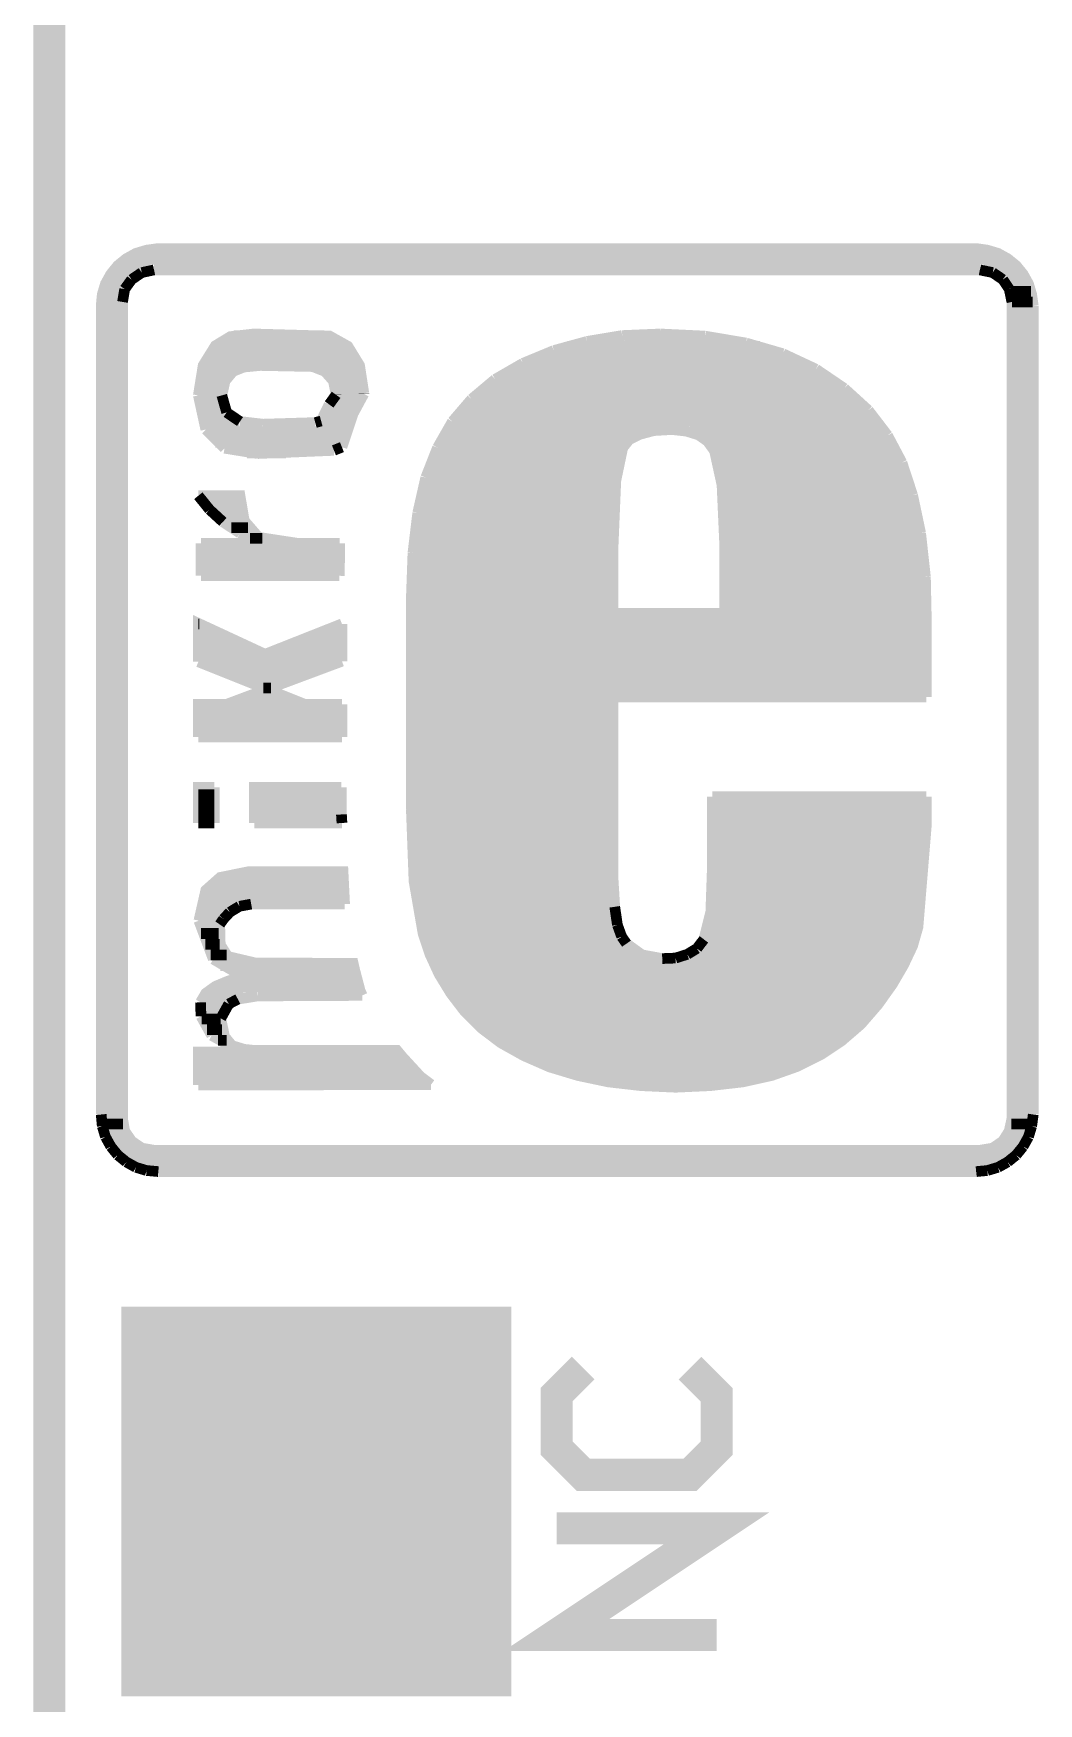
# Model space of a CAD drawing. Extents: x -1.3 to 24.2, y -3.9 to 53.4.
# Drawn here: x -1.35 to 3.44, y 16.82 to 24.77 of the extents above; entities that cross this region are included whole.
import ezdxf

# ---------------------------------------------------------------- set-up
doc = ezdxf.new("R2010")
doc.units = 0
doc.layers.get('0').update_dxf_attribs({"linetype": 'CONTINUOUS'})
for name, color, linetype in [('WIFI_BLE_CLICK_V102_GKO', 5, 'CONTINUOUS'), ('WIFI_BLE_CLICK_V102_GTO', 14, 'CONTINUOUS'), ('WIFI_BLE_CLICK_V102_GTS', 12, 'CONTINUOUS')]:
    doc.layers.add(name, color=color, linetype=linetype)

# ---------------------------------------------------------------- blocks, each defined once
blk = doc.blocks.new('SQUARE_39')
blk.add_solid([(0.9271, 0.9271), (0.9271, -0.9271), (-0.9271, 0.9271), (-0.9271, -0.9271)])

msp = doc.modelspace()

# ---------------------------------------------------------------- linework, layer by layer
at = {"layer": 'WIFI_BLE_CLICK_V102_GKO', "const_width": 0.1524}
msp.add_lwpolyline([(-1.27, -3.81), (-1.27, 51.054)], dxfattribs=at)
at = {"layer": 'WIFI_BLE_CLICK_V102_GTO'}
for points, const_width in [([(-1.02362, 19.6215), (-1.02362, 23.4696), (-1.01854, 23.52294), (-1.0033, 23.57374), (-0.9779, 23.61946), (-0.94488, 23.6601), (-0.90424, 23.69312), (-0.85852, 23.71852), (-0.80772, 23.73376), (-0.75184, 23.74138)], 0.0508), ([(-0.76454, 23.74138), (3.1496, 23.74138)], 0.0508), ([(-0.75184, 23.74138), (3.13944, 23.74138), (3.19278, 23.73376), (3.24358, 23.71852), (3.2893, 23.69312), (3.32994, 23.6601), (3.36296, 23.61946), (3.38836, 23.57374), (3.4036, 23.52294), (3.41122, 23.4696)], 0.0508), ([(-0.90932, 23.69058), (3.29692, 23.69058)], 0.0508), ([(-0.99568, 23.58898), (-0.88646, 23.58898)], 0.0508), ([(-0.96266, 23.63978), (-0.78994, 23.63978)], 0.0508), ([(-0.91186, 23.54834), (-0.87884, 23.59406)], 0.0508), ([(-0.87884, 23.59406), (-0.83058, 23.62708)], 0.0508), ([(-0.83058, 23.62708), (-0.77216, 23.63978)], 0.0508), ([(-0.77216, 23.63978), (3.15722, 23.63978)], 0.0508), ([(3.15722, 23.63978), (3.21818, 23.62708)], 0.0508), ([(3.17754, 23.63978), (3.35026, 23.63978)], 0.0508), ([(3.21818, 23.62708), (3.26644, 23.59406)], 0.0508), ([(3.26644, 23.59406), (3.29692, 23.54834)], 0.0508), ([(3.27152, 23.58898), (3.38328, 23.58898)], 0.0508), ([(-1.016, 23.53818), (-0.9144, 23.53818)], 0.0508), ([(-0.92202, 23.48738), (-0.91186, 23.54834)], 0.0508), ([(3.29692, 23.54834), (3.30962, 23.48738)], 0.0508), ([(3.302, 23.53818), (3.40106, 23.53818)], 0.0508), ([(-1.02362, 23.48738), (-0.92202, 23.48738)], 0.0508), ([(-1.02362, 23.43658), (-0.92202, 23.43658)], 0.0508), ([(-0.92202, 19.60118), (-0.91186, 19.54276), (-0.87884, 19.4945), (-0.83058, 19.46148), (-0.77216, 19.45132), (3.15722, 19.45132), (3.21818, 19.46148), (3.26644, 19.4945), (3.29692, 19.54276), (3.30962, 19.60118), (3.30962, 23.48738)], 0.0508), ([(-0.92202, 19.60118), (-0.92202, 23.48738)], 0.0508), ([(3.30962, 23.48738), (3.40868, 23.48738)], 0.0508), ([(3.30962, 23.43658), (3.41122, 23.43658)], 0.0508), ([(3.41122, 19.6215), (3.41122, 23.4696)], 0.0508), ([(-1.02362, 23.38578), (-0.92202, 23.38578)], 0.0508), ([(3.30962, 23.38578), (3.41122, 23.38578)], 0.0508), ([(-1.02362, 23.33498), (-0.92202, 23.33498)], 0.0508), ([(-1.02362, 23.28418), (-0.92202, 23.28418)], 0.0508), ([(-0.56134, 23.04288), (-0.53848, 23.18512), (-0.48006, 23.2791), (-0.40894, 23.32228), (-0.29718, 23.33498), (0.0635, 23.32482), (0.14986, 23.27656), (0.20574, 23.18512), (0.22606, 23.05304)], 0.0508), ([(-0.48514, 23.27656), (0.14986, 23.27656)], 0.0508), ([(-0.3937, 23.32736), (0.0381, 23.32736)], 0.0508), ([(1.1303, 23.25624), (1.28778, 23.29942)], 0.0508), ([(1.1938, 23.27656), (2.11074, 23.27656)], 0.0508), ([(1.28778, 23.29942), (1.45542, 23.32736)], 0.0508), ([(1.45542, 23.32736), (1.63576, 23.33498)], 0.0508), ([(1.46558, 23.32736), (1.82118, 23.32736)], 0.0508), ([(1.63576, 23.33498), (1.84912, 23.32482)], 0.0508), ([(1.84912, 23.32482), (2.0447, 23.2918)], 0.0508), ([(2.0447, 23.2918), (2.21996, 23.241)], 0.0508), ([(3.30962, 23.33498), (3.41122, 23.33498)], 0.0508), ([(3.30962, 23.28418), (3.41122, 23.28418)], 0.0508), ([(-1.02362, 23.23338), (-0.92202, 23.23338)], 0.0508), ([(-1.02362, 23.18258), (-0.92202, 23.18258)], 0.0508), ([(-0.5207, 23.22576), (0.18796, 23.22576)], 0.0508), ([(-0.44958, 23.04288), (-0.43434, 23.11146), (-0.39624, 23.15718), (-0.34544, 23.1775), (-0.2667, 23.18512), (-0.01778, 23.18004), (0.04064, 23.15718), (0.08128, 23.11146), (0.09398, 23.04796)], 0.0508), ([(0.8509, 23.11908), (0.98298, 23.19528)], 0.0508), ([(0.98298, 23.19528), (1.1303, 23.25624)], 0.0508), ([(1.04902, 23.22576), (2.25806, 23.22576)], 0.0508), ([(2.21996, 23.241), (2.37744, 23.16734)], 0.0508), ([(3.30962, 23.23338), (3.41122, 23.23338)], 0.0508), ([(3.30962, 23.18258), (3.41122, 23.18258)], 0.0508), ([(-1.02362, 23.13178), (-0.92202, 23.13178)], 0.0508), ([(-0.55372, 23.12416), (-0.42672, 23.12416)], 0.0508), ([(-0.54356, 23.17496), (-0.36068, 23.17496)], 0.0508), ([(0.00254, 23.17496), (0.21082, 23.17496)], 0.0508), ([(0.07366, 23.12416), (0.22098, 23.12416)], 0.0508), ([(0.73914, 23.0251), (0.8509, 23.11908)], 0.0508), ([(0.86106, 23.12416), (2.44602, 23.12416)], 0.0508), ([(0.94234, 23.17496), (2.3622, 23.17496)], 0.0508), ([(2.37744, 23.16734), (2.51206, 23.0759)], 0.0508), ([(3.30962, 23.13178), (3.41122, 23.13178)], 0.0508), ([(-1.02362, 23.08098), (-0.92202, 23.08098)], 0.0508), ([(-1.02362, 23.03018), (-0.92202, 23.03018)], 0.0508), ([(-0.56134, 23.04288), (-0.52578, 22.88032)], 0.0508), ([(-0.5588, 23.07336), (-0.44704, 23.07336)], 0.0508), ([(-0.5588, 23.02256), (-0.44958, 23.02256)], 0.0508), ([(-0.44958, 23.04288), (-0.42672, 22.9616)], 0.0508), ([(0.06096, 22.9997), (0.09398, 23.04542)], 0.0508), ([(0.0762, 23.02256), (0.20828, 23.02256)], 0.0508), ([(0.09398, 23.07336), (0.22606, 23.07336)], 0.0508), ([(0.09398, 23.04542), (0.09398, 23.04796)], 0.0508), ([(0.17526, 22.95652), (0.22606, 23.0505)], 0.0508), ([(0.22606, 23.0505), (0.22606, 23.05304)], 0.0508), ([(0.6477, 22.91842), (0.73914, 23.0251)], 0.0508), ([(0.7366, 23.02256), (2.57556, 23.02256)], 0.0508), ([(0.79248, 23.07336), (2.5146, 23.07336)], 0.0508), ([(2.51206, 23.0759), (2.62636, 22.97176)], 0.0508), ([(3.30962, 23.08098), (3.41122, 23.08098)], 0.0508), ([(3.30962, 23.03018), (3.41122, 23.03018)], 0.0508), ([(-1.02362, 22.97938), (-0.92202, 22.97938)], 0.0508), ([(-0.55626, 22.97176), (-0.4318, 22.97176)], 0.0508), ([(-0.42672, 22.9616), (-0.36322, 22.91842)], 0.0508), ([(0.02286, 22.92096), (0.06096, 22.9997)], 0.0508), ([(0.04572, 22.97176), (0.18288, 22.97176)], 0.0508), ([(0.12192, 22.7965), (0.17526, 22.95652)], 0.0508), ([(0.69088, 22.97176), (2.62382, 22.97176)], 0.0508), ([(2.62636, 22.97176), (2.7178, 22.85238)], 0.0508), ([(3.30962, 22.97938), (3.41122, 22.97938)], 0.0508), ([(-1.02362, 22.92858), (-0.92202, 22.92858)], 0.0508), ([(-1.02362, 22.87778), (-0.92202, 22.87778)], 0.0508), ([(-0.54356, 22.92096), (-0.3683, 22.92096)], 0.0508), ([(-0.52578, 22.88032), (-0.43688, 22.79142)], 0.0508), ([(-0.5207, 22.87016), (0.14224, 22.87016)], 0.0508), ([(-0.36322, 22.91842), (-0.254, 22.90572)], 0.0508), ([(-0.254, 22.90572), (-0.00508, 22.91334)], 0.0508), ([(-0.00508, 22.91334), (0.02286, 22.92096)], 0.0508), ([(0.02286, 22.92096), (0.16256, 22.92096)], 0.0508), ([(0.57658, 22.79396), (0.6477, 22.91842)], 0.0508), ([(0.61722, 22.87016), (1.57988, 22.87016)], 0.0508), ([(0.65024, 22.92096), (2.66954, 22.92096)], 0.0508), ([(1.41224, 22.00656), (1.41224, 22.33168), (1.42494, 22.63648), (1.45796, 22.79396), (1.48844, 22.83206), (1.53924, 22.85746), (1.60528, 22.87524), (1.69164, 22.88032), (1.76022, 22.8727), (1.81864, 22.85492), (1.86182, 22.82444), (1.89484, 22.77872), (1.9304, 22.61616), (1.9431, 22.33168)], 0.0508), ([(1.778, 22.87016), (2.7051, 22.87016)], 0.0508), ([(3.30962, 22.92858), (3.41122, 22.92858)], 0.0508), ([(3.30962, 22.87778), (3.41122, 22.87778)], 0.0508), ([(-1.02362, 22.82698), (-0.92202, 22.82698)], 0.0508), ([(-0.48006, 22.81936), (0.127, 22.81936)], 0.0508), ([(-0.43688, 22.79142), (-0.2794, 22.76602)], 0.0508), ([(-0.2794, 22.76602), (0.08382, 22.78126)], 0.0508), ([(0.08382, 22.78126), (0.12192, 22.7965)], 0.0508), ([(0.5207, 22.65172), (0.57658, 22.79396)], 0.0508), ([(0.58928, 22.81936), (1.47574, 22.81936)], 0.0508), ([(1.8669, 22.81936), (2.73812, 22.81936)], 0.0508), ([(2.7178, 22.85238), (2.78638, 22.72284)], 0.0508), ([(3.30962, 22.82698), (3.41122, 22.82698)], 0.0508), ([(-1.02362, 22.77618), (-0.92202, 22.77618)], 0.0508), ([(-1.02362, 22.72538), (-0.92202, 22.72538)], 0.0508), ([(-0.3302, 22.76856), (-0.14478, 22.76856)], 0.0508), ([(0.54356, 22.71776), (1.4351, 22.71776)], 0.0508), ([(0.56388, 22.76856), (1.4478, 22.76856)], 0.0508), ([(1.89738, 22.76856), (2.76606, 22.76856)], 0.0508), ([(1.91516, 22.71776), (2.78892, 22.71776)], 0.0508), ([(2.78638, 22.72284), (2.83718, 22.5679)], 0.0508), ([(3.30962, 22.77618), (3.41122, 22.77618)], 0.0508), ([(3.30962, 22.72538), (3.41122, 22.72538)], 0.0508), ([(-1.02362, 22.67458), (-0.92202, 22.67458)], 0.0508), ([(-1.02362, 22.62378), (-0.92202, 22.62378)], 0.0508), ([(0.4826, 22.48408), (0.5207, 22.65172)], 0.0508), ([(0.52578, 22.66696), (1.42748, 22.66696)], 0.0508), ([(1.92532, 22.66696), (2.8067, 22.66696)], 0.0508), ([(3.30962, 22.67458), (3.41122, 22.67458)], 0.0508), ([(3.30962, 22.62378), (3.41122, 22.62378)], 0.0508), ([(-1.02362, 22.57298), (-0.92202, 22.57298)], 0.0508), ([(-0.56134, 22.56536), (-0.508, 22.49932)], 0.0508), ([(-0.56134, 22.56536), (-0.36322, 22.56536), (-0.3429, 22.44598), (-0.27432, 22.36724), (-0.09144, 22.3393)], 0.0508), ([(0.49784, 22.56536), (1.41732, 22.56536)], 0.0508), ([(0.51054, 22.61616), (1.4224, 22.61616)], 0.0508), ([(1.9304, 22.61616), (2.82448, 22.61616)], 0.0508), ([(1.93548, 22.56536), (2.83972, 22.56536)], 0.0508), ([(2.83718, 22.5679), (2.87528, 22.38756)], 0.0508), ([(3.30962, 22.57298), (3.41122, 22.57298)], 0.0508), ([(-1.02362, 22.52218), (-0.92202, 22.52218)], 0.0508), ([(-1.02362, 22.47138), (-0.92202, 22.47138)], 0.0508), ([(-0.5207, 22.51456), (-0.35814, 22.51456)], 0.0508), ([(-0.508, 22.49932), (-0.4445, 22.4409)], 0.0508), ([(-0.4699, 22.46376), (-0.35052, 22.46376)], 0.0508), ([(0.45974, 22.29358), (0.4826, 22.48408)], 0.0508), ([(0.48006, 22.46376), (1.41478, 22.46376)], 0.0508), ([(0.48768, 22.51456), (1.41478, 22.51456)], 0.0508), ([(1.93802, 22.51456), (2.85242, 22.51456)], 0.0508), ([(1.94056, 22.46376), (2.86258, 22.46376)], 0.0508), ([(3.30962, 22.52218), (3.41122, 22.52218)], 0.0508), ([(3.30962, 22.47138), (3.41122, 22.47138)], 0.0508), ([(-1.02362, 22.42058), (-0.92202, 22.42058)], 0.0508), ([(-0.4445, 22.4409), (-0.36322, 22.38756)], 0.0508), ([(-0.40386, 22.41296), (-0.32512, 22.41296)], 0.0508), ([(-0.36322, 22.38756), (-0.2667, 22.3393)], 0.0508), ([(0.47244, 22.41296), (1.41224, 22.41296)], 0.0508), ([(1.9431, 22.41296), (2.8702, 22.41296)], 0.0508), ([(2.87528, 22.38756), (2.89814, 22.17928)], 0.0508), ([(3.30962, 22.42058), (3.41122, 22.42058)], 0.0508), ([(-1.02362, 22.36978), (-0.92202, 22.36978)], 0.0508), ([(-1.02362, 22.31898), (-0.92202, 22.31898)], 0.0508), ([(-0.54864, 22.3393), (-0.54864, 22.18436)], 0.0508), ([(-0.54864, 22.3393), (-0.2667, 22.3393)], 0.0508), ([(-0.54864, 22.31136), (0.10922, 22.31136)], 0.0508), ([(-0.31496, 22.36216), (-0.25654, 22.36216)], 0.0508), ([(-0.09144, 22.3393), (0.11176, 22.3393)], 0.0508), ([(0.10922, 22.18436), (0.11176, 22.3393)], 0.0508), ([(0.45974, 22.31136), (1.41224, 22.31136)], 0.0508), ([(0.46482, 22.36216), (1.41224, 22.36216)], 0.0508), ([(1.9431, 22.36216), (2.87782, 22.36216)], 0.0508), ([(1.9431, 22.00656), (1.9431, 22.33168)], 0.0508), ([(1.9431, 22.31136), (2.88544, 22.31136)], 0.0508), ([(3.30962, 22.36978), (3.41122, 22.36978)], 0.0508), ([(3.30962, 22.31898), (3.41122, 22.31898)], 0.0508), ([(-1.02362, 22.26818), (-0.92202, 22.26818)], 0.0508), ([(-0.54864, 22.26056), (0.10668, 22.26056)], 0.0508), ([(0.45212, 22.08022), (0.45974, 22.29358)], 0.0508), ([(0.4572, 22.26056), (1.41224, 22.26056)], 0.0508), ([(1.9431, 22.26056), (2.89052, 22.26056)], 0.0508), ([(3.30962, 22.26818), (3.41122, 22.26818)], 0.0508), ([(-1.02362, 22.21738), (-0.92202, 22.21738)], 0.0508), ([(-1.02362, 22.16658), (-0.92202, 22.16658)], 0.0508), ([(-0.54864, 22.20976), (0.10668, 22.20976)], 0.0508), ([(-0.54864, 22.18436), (0.10922, 22.18436)], 0.0508), ([(0.45212, 22.15896), (1.41224, 22.15896)], 0.0508), ([(0.45466, 22.20976), (1.41224, 22.20976)], 0.0508), ([(1.9431, 22.20976), (2.8956, 22.20976)], 0.0508), ([(1.9431, 22.15896), (2.89814, 22.15896)], 0.0508), ([(2.89814, 22.17928), (2.90322, 21.94052)], 0.0508), ([(3.30962, 22.21738), (3.41122, 22.21738)], 0.0508), ([(3.30962, 22.16658), (3.41122, 22.16658)], 0.0508), ([(-1.02362, 22.11578), (-0.92202, 22.11578)], 0.0508), ([(0.45212, 22.10816), (1.41224, 22.10816)], 0.0508), ([(0.45212, 21.07184), (0.45212, 22.08022)], 0.0508), ([(1.9431, 22.10816), (2.90068, 22.10816)], 0.0508), ([(3.30962, 22.11578), (3.41122, 22.11578)], 0.0508), ([(-1.02362, 22.06498), (-0.92202, 22.06498)], 0.0508), ([(-1.02362, 22.01418), (-0.92202, 22.01418)], 0.0508), ([(0.45212, 22.05736), (1.41224, 22.05736)], 0.0508), ([(0.45212, 22.00656), (1.41224, 22.00656)], 0.0508), ([(1.41224, 22.00656), (1.9431, 22.00656)], 0.0508), ([(1.9431, 22.05736), (2.90322, 22.05736)], 0.0508), ([(1.9431, 22.00656), (2.90322, 22.00656)], 0.0508), ([(3.30962, 22.06498), (3.41122, 22.06498)], 0.0508), ([(3.30962, 22.01418), (3.41122, 22.01418)], 0.0508), ([(-1.02362, 21.96338), (-0.92202, 21.96338)], 0.0508), ([(-1.02362, 21.91258), (-0.92202, 21.91258)], 0.0508), ([(-0.56134, 21.77542), (-0.56134, 21.9583), (-0.24384, 21.81098), (0.12192, 21.95576)], 0.0508), ([(-0.56134, 21.95576), (-0.55626, 21.95576)], 0.0508), ([(0.12192, 21.77796), (0.12192, 21.95576)], 0.0508), ([(0.45212, 21.95576), (2.90322, 21.95576)], 0.0508), ([(2.90322, 21.60778), (2.90322, 21.94052)], 0.0508), ([(3.30962, 21.96338), (3.41122, 21.96338)], 0.0508), ([(3.30962, 21.91258), (3.41122, 21.91258)], 0.0508), ([(-1.02362, 21.86178), (-0.92202, 21.86178)], 0.0508), ([(-0.56134, 21.90496), (-0.44704, 21.90496)], 0.0508), ([(-0.56134, 21.85416), (-0.33528, 21.85416)], 0.0508), ([(-0.13716, 21.85416), (0.12192, 21.85416)], 0.0508), ([(-0.00762, 21.90496), (0.12192, 21.90496)], 0.0508), ([(0.45212, 21.90496), (2.90322, 21.90496)], 0.0508), ([(0.45212, 21.85416), (2.90322, 21.85416)], 0.0508), ([(3.30962, 21.86178), (3.41122, 21.86178)], 0.0508), ([(-1.02362, 21.81098), (-0.92202, 21.81098)], 0.0508), ([(-1.02362, 21.76018), (-0.92202, 21.76018)], 0.0508), ([(-0.56134, 21.80336), (0.12192, 21.80336)], 0.0508), ([(-0.56134, 21.77542), (-0.05334, 21.57222)], 0.0508), ([(-0.50292, 21.75256), (0.05334, 21.75256)], 0.0508), ([(-0.42926, 21.57222), (0.12192, 21.77796)], 0.0508), ([(0.45212, 21.80336), (2.90322, 21.80336)], 0.0508), ([(0.45212, 21.75256), (2.90322, 21.75256)], 0.0508), ([(3.30962, 21.81098), (3.41122, 21.81098)], 0.0508), ([(3.30962, 21.76018), (3.41122, 21.76018)], 0.0508), ([(-1.02362, 21.70938), (-0.92202, 21.70938)], 0.0508), ([(-0.37592, 21.70176), (-0.08128, 21.70176)], 0.0508), ([(0.45212, 21.70176), (2.90322, 21.70176)], 0.0508), ([(3.30962, 21.70938), (3.41122, 21.70938)], 0.0508), ([(-1.02362, 21.65858), (-0.92202, 21.65858)], 0.0508), ([(-1.02362, 21.60778), (-0.92202, 21.60778)], 0.0508), ([(-0.35052, 21.60016), (-0.12446, 21.60016)], 0.0508), ([(-0.25146, 21.65096), (-0.2159, 21.65096)], 0.0508), ([(0.45212, 21.65096), (2.90322, 21.65096)], 0.0508), ([(0.45212, 21.60016), (1.41224, 21.60016)], 0.0508), ([(1.41224, 20.73656), (1.41224, 21.60778), (2.90322, 21.60778)], 0.0508), ([(3.30962, 21.65858), (3.41122, 21.65858)], 0.0508), ([(3.30962, 21.60778), (3.41122, 21.60778)], 0.0508), ([(-1.02362, 21.55698), (-0.92202, 21.55698)], 0.0508), ([(-0.56134, 21.41728), (-0.56134, 21.57222), (-0.05334, 21.57222)], 0.0508), ([(-0.56134, 21.54936), (0.12192, 21.54936)], 0.0508), ([(-0.42926, 21.57222), (0.12192, 21.57222)], 0.0508), ([(0.12192, 21.41728), (0.12192, 21.57222)], 0.0508), ([(0.45212, 21.54936), (1.41224, 21.54936)], 0.0508), ([(3.30962, 21.55698), (3.41122, 21.55698)], 0.0508), ([(-1.02362, 21.50618), (-0.92202, 21.50618)], 0.0508), ([(-1.02362, 21.45538), (-0.92202, 21.45538)], 0.0508), ([(-0.56134, 21.49856), (0.12192, 21.49856)], 0.0508), ([(-0.56134, 21.44776), (0.12192, 21.44776)], 0.0508), ([(0.45212, 21.49856), (1.41224, 21.49856)], 0.0508), ([(0.45212, 21.44776), (1.41224, 21.44776)], 0.0508), ([(3.30962, 21.50618), (3.41122, 21.50618)], 0.0508), ([(3.30962, 21.45538), (3.41122, 21.45538)], 0.0508), ([(-1.02362, 21.40458), (-0.92202, 21.40458)], 0.0508), ([(-1.02362, 21.35378), (-0.92202, 21.35378)], 0.0508), ([(-0.56134, 21.41728), (0.12192, 21.41728)], 0.0508), ([(0.45212, 21.39696), (1.41224, 21.39696)], 0.0508), ([(3.30962, 21.40458), (3.41122, 21.40458)], 0.0508), ([(3.30962, 21.35378), (3.41122, 21.35378)], 0.0508), ([(-1.02362, 21.30298), (-0.92202, 21.30298)], 0.0508), ([(0.45212, 21.34616), (1.41224, 21.34616)], 0.0508), ([(0.45212, 21.29536), (1.41224, 21.29536)], 0.0508), ([(3.30962, 21.30298), (3.41122, 21.30298)], 0.0508), ([(-1.02362, 21.25218), (-0.92202, 21.25218)], 0.0508), ([(-1.02362, 21.20138), (-0.92202, 21.20138)], 0.0508), ([(0.45212, 21.24456), (1.41224, 21.24456)], 0.0508), ([(0.45212, 21.19376), (1.41224, 21.19376)], 0.0508), ([(3.30962, 21.25218), (3.41122, 21.25218)], 0.0508), ([(3.30962, 21.20138), (3.41122, 21.20138)], 0.0508), ([(-1.02362, 21.15058), (-0.92202, 21.15058)], 0.0508), ([(-0.56134, 21.00834), (-0.56134, 21.17852), (-0.48514, 21.17852)], 0.0508), ([(-0.56134, 21.14296), (-0.48514, 21.14296)], 0.0508), ([(-0.48514, 21.00834), (-0.48514, 21.17852)], 0.0508), ([(-0.29464, 21.00834), (-0.29464, 21.17852), (0.11938, 21.17852)], 0.0508), ([(-0.29464, 21.14296), (0.11938, 21.14296)], 0.0508), ([(0.11938, 21.04898), (0.11938, 21.17852)], 0.0508), ([(0.45212, 21.14296), (1.41224, 21.14296)], 0.0508), ([(0.45212, 21.07184), (0.46482, 20.73148), (0.508, 20.48256), (0.54102, 20.3835), (0.5842, 20.28952), (0.64008, 20.19808), (0.70612, 20.11172), (0.78486, 20.03298), (0.87884, 19.96186), (0.98806, 19.9009), (1.10998, 19.84756), (1.2446, 19.80692), (1.38938, 19.77644), (1.54432, 19.75866), (1.70942, 19.75104), (1.87452, 19.75866), (2.02946, 19.77644), (2.16662, 19.80692), (2.28854, 19.8501), (2.4003, 19.90598), (2.49936, 19.97202), (2.5908, 20.05076), (2.67208, 20.14474), (2.74066, 20.24126), (2.794, 20.3327), (2.83718, 20.42414), (2.86258, 20.51304), (2.90322, 21.0058), (2.90322, 21.1328)], 0.0508), ([(1.88468, 21.1328), (2.90322, 21.1328)], 0.0508), ([(1.88468, 20.80514), (1.88468, 21.1328)], 0.0508), ([(3.30962, 21.15058), (3.41122, 21.15058)], 0.0508), ([(-1.02362, 21.09978), (-0.92202, 21.09978)], 0.0508), ([(-1.02362, 21.04898), (-0.92202, 21.04898)], 0.0508), ([(-0.56134, 21.09216), (-0.48514, 21.09216)], 0.0508), ([(-0.56134, 21.04136), (-0.48514, 21.04136)], 0.0508), ([(-0.29464, 21.09216), (0.11938, 21.09216)], 0.0508), ([(-0.29464, 21.04136), (0.11938, 21.04136)], 0.0508), ([(0.11938, 21.04898), (0.12192, 21.00834)], 0.0508), ([(0.45212, 21.09216), (1.41224, 21.09216)], 0.0508), ([(0.45212, 21.04136), (1.41224, 21.04136)], 0.0508), ([(1.88468, 21.09216), (2.90322, 21.09216)], 0.0508), ([(1.88468, 21.04136), (2.90322, 21.04136)], 0.0508), ([(3.30962, 21.09978), (3.41122, 21.09978)], 0.0508), ([(3.30962, 21.04898), (3.41122, 21.04898)], 0.0508), ([(-1.02362, 20.99818), (-0.92202, 20.99818)], 0.0508), ([(-0.56134, 21.00834), (-0.48514, 21.00834)], 0.0508), ([(-0.29464, 21.00834), (0.12192, 21.00834)], 0.0508), ([(0.45212, 20.99056), (1.41224, 20.99056)], 0.0508), ([(1.88468, 20.99056), (2.90322, 20.99056)], 0.0508), ([(3.30962, 20.99818), (3.41122, 20.99818)], 0.0508), ([(-1.02362, 20.94738), (-0.92202, 20.94738)], 0.0508), ([(-1.02362, 20.89658), (-0.92202, 20.89658)], 0.0508), ([(0.45212, 20.93976), (1.41224, 20.93976)], 0.0508), ([(0.45466, 20.88896), (1.41224, 20.88896)], 0.0508), ([(1.88468, 20.93976), (2.90322, 20.93976)], 0.0508), ([(1.88468, 20.88896), (2.90322, 20.88896)], 0.0508), ([(3.30962, 20.94738), (3.41122, 20.94738)], 0.0508), ([(3.30962, 20.89658), (3.41122, 20.89658)], 0.0508), ([(-1.02362, 20.84578), (-0.92202, 20.84578)], 0.0508), ([(-1.02362, 20.79498), (-0.92202, 20.79498)], 0.0508), ([(0.4572, 20.83816), (1.41224, 20.83816)], 0.0508), ([(1.87706, 20.5867), (1.88468, 20.80514)], 0.0508), ([(1.88468, 20.83816), (2.90068, 20.83816)], 0.0508), ([(3.30962, 20.84578), (3.41122, 20.84578)], 0.0508), ([(3.30962, 20.79498), (3.41122, 20.79498)], 0.0508), ([(-1.02362, 20.74418), (-0.92202, 20.74418)], 0.0508), ([(-0.5588, 20.54352), (-0.52578, 20.6883), (-0.4572, 20.74926), (-0.32004, 20.7772), (0.127, 20.7772), (0.13462, 20.62226)], 0.0508), ([(-0.48006, 20.73656), (0.127, 20.73656)], 0.0508), ([(0.45974, 20.78736), (1.41224, 20.78736)], 0.0508), ([(0.46482, 20.73656), (1.41224, 20.73656)], 0.0508), ([(1.41224, 20.73656), (1.41986, 20.60956)], 0.0508), ([(1.88468, 20.78736), (2.89814, 20.78736)], 0.0508), ([(1.88468, 20.73656), (2.8956, 20.73656)], 0.0508), ([(3.30962, 20.74418), (3.41122, 20.74418)], 0.0508), ([(-1.02362, 20.69338), (-0.92202, 20.69338)], 0.0508), ([(-1.02362, 20.64258), (-0.92202, 20.64258)], 0.0508), ([(-0.52578, 20.68576), (0.127, 20.68576)], 0.0508), ([(0.4699, 20.68576), (1.41478, 20.68576)], 0.0508), ([(1.88468, 20.68576), (2.89052, 20.68576)], 0.0508), ([(3.30962, 20.69338), (3.41122, 20.69338)], 0.0508), ([(3.30962, 20.64258), (3.41122, 20.64258)], 0.0508), ([(-1.02362, 20.59178), (-0.92202, 20.59178)], 0.0508), ([(-0.55626, 20.58416), (-0.41148, 20.58416)], 0.0508), ([(-0.54864, 20.63496), (0.13462, 20.63496)], 0.0508), ([(-0.44196, 20.55114), (-0.41148, 20.58416)], 0.0508), ([(-0.41148, 20.58416), (-0.36576, 20.6121)], 0.0508), ([(-0.36576, 20.6121), (-0.30988, 20.62226)], 0.0508), ([(-0.30988, 20.62226), (0.13462, 20.62226)], 0.0508), ([(0.47752, 20.63496), (1.41732, 20.63496)], 0.0508), ([(0.48514, 20.58416), (1.4224, 20.58416)], 0.0508), ([(1.41986, 20.60956), (1.43256, 20.5232)], 0.0508), ([(1.84404, 20.45462), (1.87706, 20.5867)], 0.0508), ([(1.87706, 20.58416), (2.87782, 20.58416)], 0.0508), ([(1.8796, 20.63496), (2.88544, 20.63496)], 0.0508), ([(3.30962, 20.59178), (3.41122, 20.59178)], 0.0508), ([(-1.02362, 20.54098), (-0.92202, 20.54098)], 0.0508), ([(-1.02362, 20.49018), (-0.92202, 20.49018)], 0.0508), ([(-0.5588, 20.54352), (-0.49022, 20.36064)], 0.0508), ([(-0.5588, 20.53336), (-0.45466, 20.53336)], 0.0508), ([(-0.54864, 20.48256), (-0.46482, 20.48256)], 0.0508), ([(-0.45974, 20.52574), (-0.44196, 20.55114)], 0.0508), ([(-0.45974, 20.52574), (-0.4572, 20.42922), (-0.42164, 20.37334), (-0.2921, 20.34286), (0.17526, 20.34032), (0.18288, 20.3073), (0.20828, 20.21078), (0.21844, 20.18792)], 0.0508), ([(0.4953, 20.53336), (1.43256, 20.53336)], 0.0508), ([(0.508, 20.48256), (1.44526, 20.48256)], 0.0508), ([(1.43256, 20.5232), (1.45288, 20.46732)], 0.0508), ([(1.85674, 20.48256), (2.85496, 20.48256)], 0.0508), ([(1.86944, 20.53336), (2.86766, 20.53336)], 0.0508), ([(3.30962, 20.54098), (3.41122, 20.54098)], 0.0508), ([(3.30962, 20.49018), (3.41122, 20.49018)], 0.0508), ([(-1.02362, 20.43938), (-0.92202, 20.43938)], 0.0508), ([(-0.52832, 20.43176), (-0.45974, 20.43176)], 0.0508), ([(0.52324, 20.43176), (1.47574, 20.43176)], 0.0508), ([(1.45288, 20.46732), (1.47574, 20.4343)], 0.0508), ([(1.47574, 20.4343), (1.5494, 20.38096)], 0.0508), ([(1.7653, 20.3835), (1.81102, 20.41144)], 0.0508), ([(1.81102, 20.41144), (1.84404, 20.45462)], 0.0508), ([(1.8288, 20.43176), (2.83972, 20.43176)], 0.0508), ([(3.30962, 20.43938), (3.41122, 20.43938)], 0.0508), ([(-1.02362, 20.38858), (-0.92202, 20.38858)], 0.0508), ([(-1.02362, 20.33778), (-0.92202, 20.33778)], 0.0508), ([(-0.50292, 20.38096), (-0.42672, 20.38096)], 0.0508), ([(-0.49022, 20.36064), (-0.34798, 20.27682)], 0.0508), ([(-0.4572, 20.33016), (0.1778, 20.33016)], 0.0508), ([(0.54102, 20.38096), (1.55194, 20.38096)], 0.0508), ([(0.56388, 20.33016), (2.794, 20.33016)], 0.0508), ([(1.5494, 20.38096), (1.64592, 20.36318)], 0.0508), ([(1.64592, 20.36318), (1.70942, 20.36572)], 0.0508), ([(1.70942, 20.36572), (1.7653, 20.3835)], 0.0508), ([(1.76276, 20.38096), (2.81686, 20.38096)], 0.0508), ([(3.30962, 20.38858), (3.41122, 20.38858)], 0.0508), ([(3.30962, 20.33778), (3.41122, 20.33778)], 0.0508), ([(-1.02362, 20.28698), (-0.92202, 20.28698)], 0.0508), ([(-0.55118, 20.1549), (-0.52578, 20.19808), (-0.48006, 20.2311), (-0.4191, 20.2565), (-0.34798, 20.27682)], 0.0508), ([(-0.35814, 20.27936), (0.1905, 20.27936)], 0.0508), ([(0.58928, 20.27936), (2.76352, 20.27936)], 0.0508), ([(3.30962, 20.28698), (3.41122, 20.28698)], 0.0508), ([(-1.02362, 20.23618), (-0.92202, 20.23618)], 0.0508), ([(-1.02362, 20.18538), (-0.92202, 20.18538)], 0.0508), ([(-0.54102, 20.17776), (-0.34798, 20.17776)], 0.0508), ([(-0.48514, 20.22856), (0.2032, 20.22856)], 0.0508), ([(-0.41656, 20.14728), (-0.37338, 20.17014)], 0.0508), ([(-0.37338, 20.17014), (-0.2794, 20.18538)], 0.0508), ([(-0.2794, 20.18538), (0.21844, 20.18792)], 0.0508), ([(0.61976, 20.22856), (2.73304, 20.22856)], 0.0508), ([(0.65532, 20.17776), (2.69748, 20.17776)], 0.0508), ([(3.30962, 20.23618), (3.41122, 20.23618)], 0.0508), ([(3.30962, 20.18538), (3.41122, 20.18538)], 0.0508), ([(-1.02362, 20.13458), (-0.92202, 20.13458)], 0.0508), ([(-1.02362, 20.08378), (-0.92202, 20.08378)], 0.0508), ([(-0.55372, 20.12696), (-0.43434, 20.12696)], 0.0508), ([(-0.55118, 20.1549), (-0.54864, 20.08886)], 0.0508), ([(-0.54864, 20.08886), (-0.49784, 19.99742)], 0.0508), ([(-0.45466, 20.0787), (-0.41656, 20.14728)], 0.0508), ([(0.69596, 20.12696), (2.65938, 20.12696)], 0.0508), ([(3.30962, 20.13458), (3.41122, 20.13458)], 0.0508), ([(3.30962, 20.08378), (3.41122, 20.08378)], 0.0508), ([(-1.02362, 20.03298), (-0.92202, 20.03298)], 0.0508), ([(-0.5461, 20.07616), (-0.45466, 20.07616)], 0.0508), ([(-0.5207, 20.02536), (-0.44958, 20.02536)], 0.0508), ([(-0.45466, 20.0787), (-0.43688, 19.99234), (-0.40132, 19.94916), (-0.3429, 19.93138), (-0.29464, 19.9263), (0.38354, 19.9263), (0.40894, 19.89582), (0.4953, 19.80184), (0.5461, 19.76374)], 0.0508), ([(0.74168, 20.07616), (2.61366, 20.07616)], 0.0508), ([(0.79502, 20.02536), (2.56286, 20.02536)], 0.0508), ([(3.30962, 20.03298), (3.41122, 20.03298)], 0.0508), ([(-1.02362, 19.98218), (-0.92202, 19.98218)], 0.0508), ([(-1.02362, 19.93138), (-0.92202, 19.93138)], 0.0508), ([(-0.49784, 19.99742), (-0.3556, 19.91868)], 0.0508), ([(-0.46736, 19.97456), (-0.42672, 19.97456)], 0.0508), ([(-0.36576, 19.92376), (0.38608, 19.92376)], 0.0508), ([(0.8636, 19.97456), (2.5019, 19.97456)], 0.0508), ([(0.94488, 19.92376), (2.43078, 19.92376)], 0.0508), ([(3.30962, 19.98218), (3.41122, 19.98218)], 0.0508), ([(3.30962, 19.93138), (3.41122, 19.93138)], 0.0508), ([(-1.02362, 19.88058), (-0.92202, 19.88058)], 0.0508), ([(-0.56134, 19.7612), (-0.56134, 19.91868), (-0.3556, 19.91868)], 0.0508), ([(-0.56134, 19.87296), (0.42926, 19.87296)], 0.0508), ([(1.04902, 19.87296), (2.33934, 19.87296)], 0.0508), ([(3.30962, 19.88058), (3.41122, 19.88058)], 0.0508), ([(-1.02362, 19.82978), (-0.92202, 19.82978)], 0.0508), ([(-1.02362, 19.77898), (-0.92202, 19.77898)], 0.0508), ([(-0.56134, 19.82216), (0.47498, 19.82216)], 0.0508), ([(-0.56134, 19.77136), (0.53086, 19.77136)], 0.0508), ([(-0.56134, 19.7612), (0.5461, 19.76374)], 0.0508), ([(1.18872, 19.82216), (2.21488, 19.82216)], 0.0508), ([(1.42494, 19.77136), (1.99136, 19.77136)], 0.0508), ([(3.30962, 19.82978), (3.41122, 19.82978)], 0.0508), ([(3.30962, 19.77898), (3.41122, 19.77898)], 0.0508), ([(-1.02362, 19.72818), (-0.92202, 19.72818)], 0.0508), ([(3.30962, 19.72818), (3.41122, 19.72818)], 0.0508), ([(-1.02362, 19.67738), (-0.92202, 19.67738)], 0.0508), ([(-1.02362, 19.62658), (-0.92202, 19.62658)], 0.0508), ([(-1.02362, 19.6215), (-1.01854, 19.56562)], 0.0508), ([(3.30962, 19.67738), (3.41122, 19.67738)], 0.0508), ([(3.30962, 19.62658), (3.41122, 19.62658)], 0.0508), ([(3.4036, 19.56562), (3.41122, 19.6215)], 0.0508), ([(-1.01854, 19.57578), (-0.91948, 19.57578)], 0.0508), ([(-1.01854, 19.56562), (-1.0033, 19.51482)], 0.0508), ([(-1.00584, 19.52498), (-0.9017, 19.52498)], 0.0508), ([(3.2893, 19.52498), (3.39344, 19.52498)], 0.0508), ([(3.30708, 19.57578), (3.40614, 19.57578)], 0.0508), ([(3.38836, 19.51482), (3.4036, 19.56562)], 0.0508), ([(-1.0033, 19.51482), (-0.9779, 19.4691)], 0.0508), ([(-0.98044, 19.47418), (-0.8509, 19.47418)], 0.0508), ([(-0.9779, 19.4691), (-0.94488, 19.42846)], 0.0508), ([(3.2385, 19.47418), (3.3655, 19.47418)], 0.0508), ([(3.32994, 19.42846), (3.36296, 19.4691)], 0.0508), ([(3.36296, 19.4691), (3.38836, 19.51482)], 0.0508), ([(-0.94488, 19.42846), (-0.90424, 19.39544)], 0.0508), ([(-0.93726, 19.42338), (3.32486, 19.42338)], 0.0508), ([(-0.90424, 19.39544), (-0.85852, 19.37004)], 0.0508), ([(-0.85852, 19.37258), (3.24612, 19.37258)], 0.0508), ([(-0.85852, 19.37004), (-0.80772, 19.3548)], 0.0508), ([(3.19278, 19.3548), (3.24358, 19.37004)], 0.0508), ([(3.24358, 19.37004), (3.2893, 19.39544)], 0.0508), ([(3.2893, 19.39544), (3.32994, 19.42846)], 0.0508), ([(-0.80772, 19.3548), (-0.75184, 19.34972)], 0.0508), ([(-0.75184, 19.34972), (3.13944, 19.34972)], 0.0508), ([(3.13944, 19.34972), (3.19278, 19.3548)], 0.0508), ([(1.27, 18.415), (1.143, 18.288), (1.143, 18.034), (1.27, 17.907), (1.778, 17.907), (1.905, 18.034), (1.905, 18.288), (1.778, 18.415)], 0.1524), ([(1.905, 17.145), (1.143, 17.145), (1.905, 17.653), (1.143, 17.653)], 0.1524)]:
    msp.add_lwpolyline(points, dxfattribs=dict(at, const_width=const_width))

# ---------------------------------------------------------------- block references
at = {"layer": 'WIFI_BLE_CLICK_V102_GTS'}
msp.add_blockref('SQUARE_39', (0, 17.78), dxfattribs=at)

doc.saveas('drawing.dxf')
